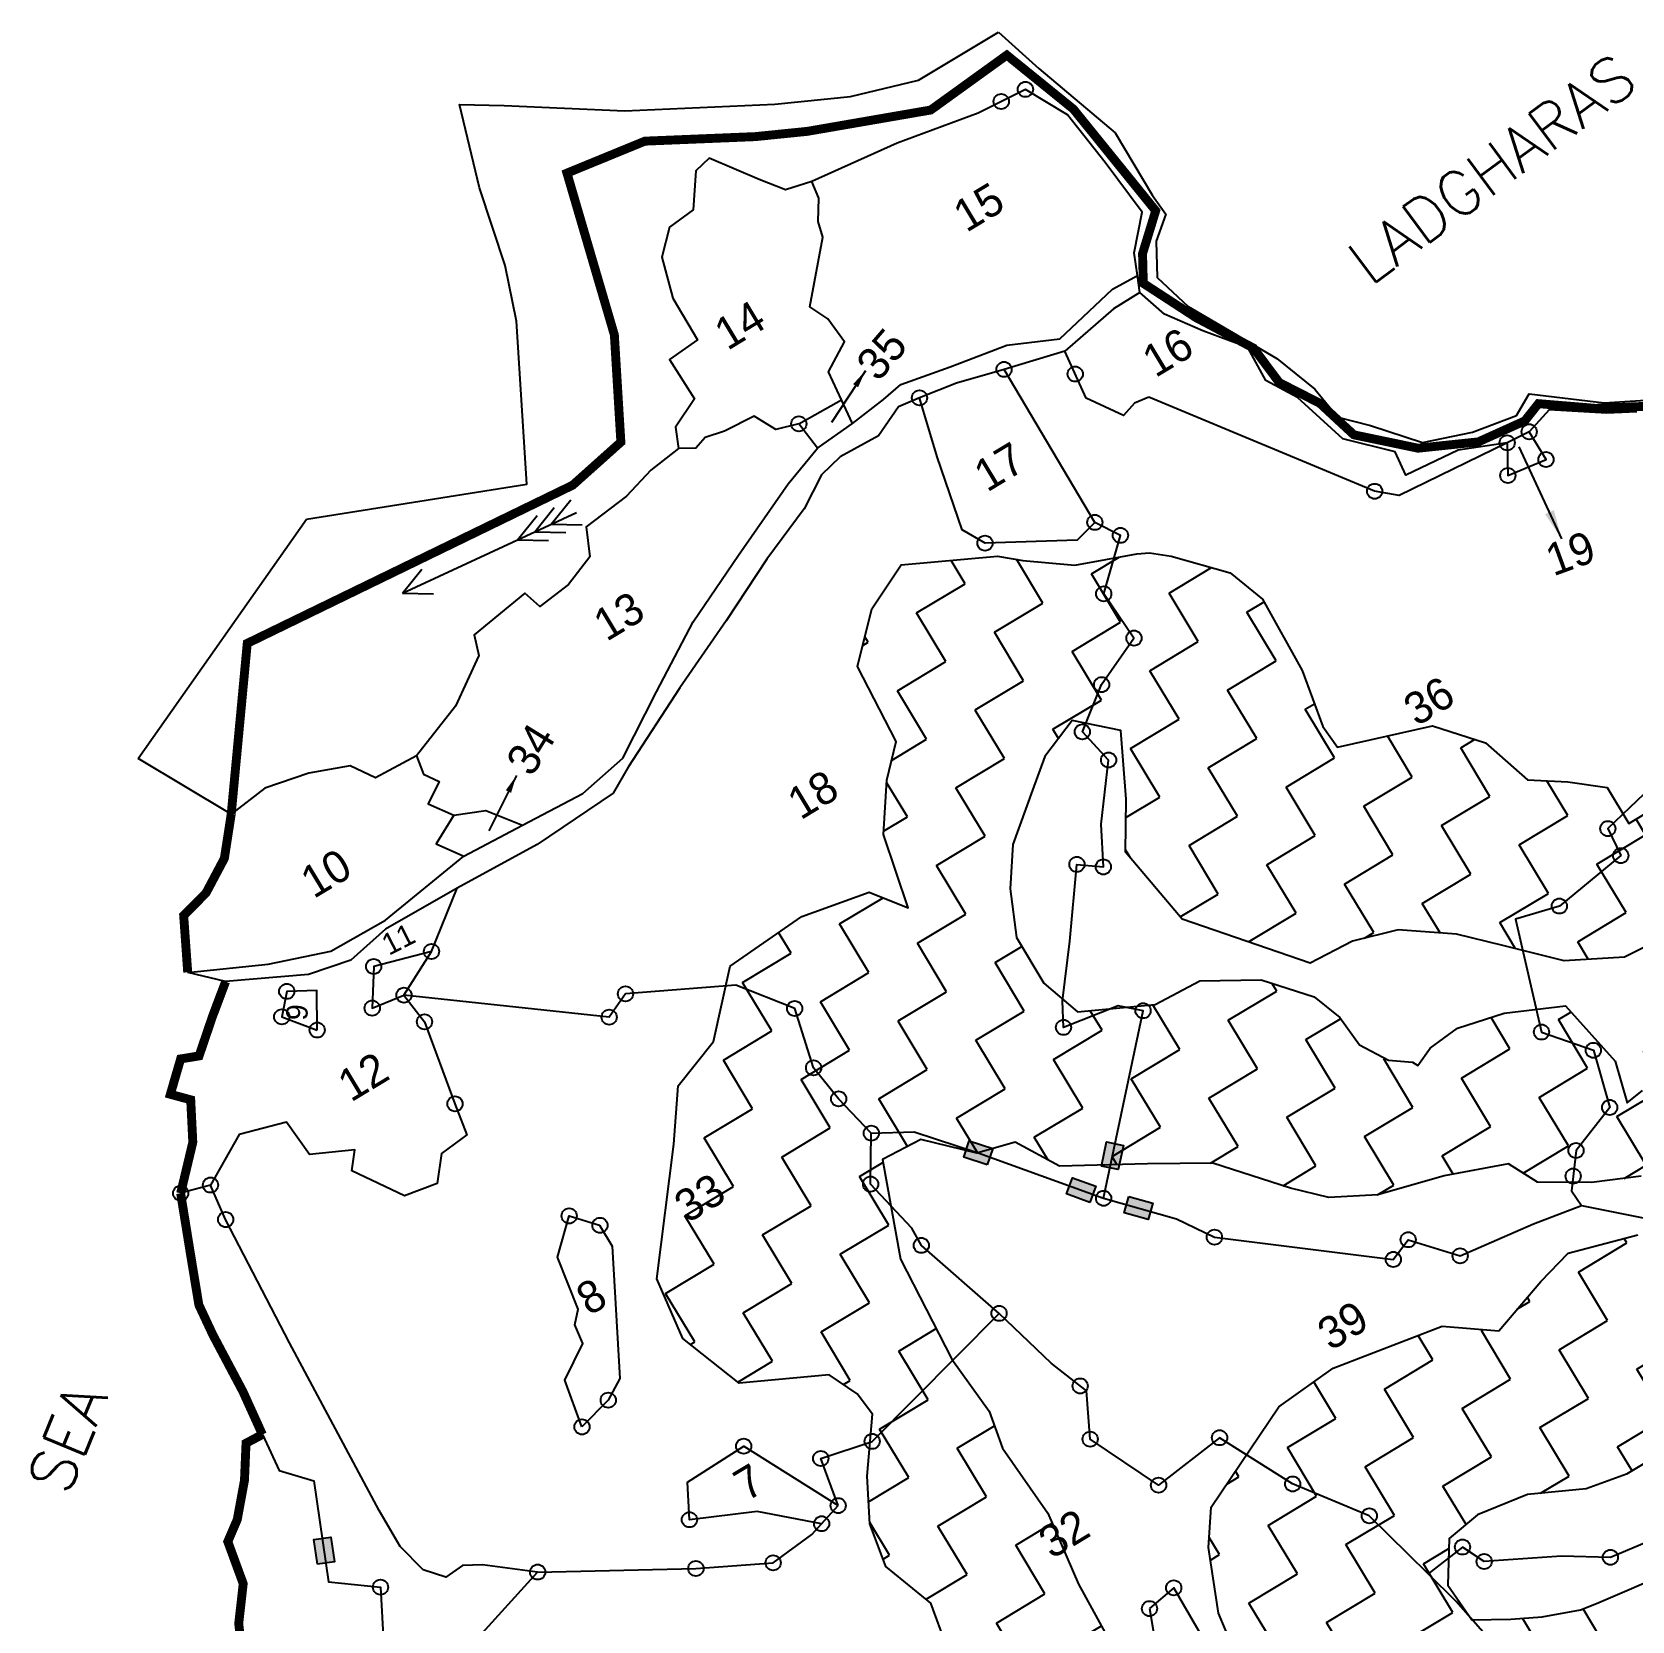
# Model space of a CAD drawing. Header units: metres. Extents: x 302106 to 303882, y 1957822 to 1960135.
# Drawn here: x 302132 to 303021, y 1959252 to 1960135 of the extents above; entities that cross this region are included whole.
import ezdxf

# ---------------------------------------------------------------- set-up
doc = ezdxf.new("R2010")
doc.units = ezdxf.units.M
doc.linetypes.add('DASHDOT', pattern=[1, 0.5, -0.25, 0, -0.25])
for name, color, linetype in [('OFF', 1, 'Continuous'), ('POLY_HATCH', 12, 'Continuous'), ('POLY_PARCEL', 6, 'Continuous'), ('POLY_WATER', 4, 'Continuous'), ('SYM_ARROW', 1, 'Continuous'), ('SYM_STONE', 1, 'Continuous'), ('TEXT_MAPOUT', 7, 'Continuous'), ('TEXT_PARCEL', 7, 'Continuous'), ('V_BOUND_LINE', 7, 'Continuous'), ('V_BOUND_STREAM_LINE', 7, 'DASHDOT')]:
    doc.layers.add(name, color=color, linetype=linetype)
doc.styles.get("Standard").update_dxf_attribs({"font": 'simplex.shx'})
doc.styles.add('TEXT_MAP', font='')
doc.styles.get('TEXT_MAP').set_extended_font_data('Kruti Dev 050')
doc.dimstyles.get("Standard").update_dxf_attribs({"dimtxt": 0.18, "dimasz": 0.18, "dimexe": 0.18, "dimexo": 0.0625, "dimgap": 0.09, "dimtad": 0, "dimtih": 1, "dimtoh": 1, "dimdec": 4, "dimzin": 0, "dimdsep": 46, "dimtxsty": 'Standard', "dimcen": 0.09, "dimadec": 0, "dimazin": 0, "dimtfac": 1, "dimtdec": 4, "dimtofl": 0, "dimtmove": 0, "dimatfit": 3, "dimfxl": 1, "dimtolj": 1, "dimtzin": 0, "dimarcsym": 0})

# ---------------------------------------------------------------- blocks, each defined once
blk = doc.blocks.new('RIVERARROW')
for points in [[(0, 0), (3.52, 1.73)], [(0, 0), (24.26, 0)], [(0, 0), (3.52, -1.73)], [(16.05, 0), (19.57, 1.73)], [(16.05, 0), (19.57, -1.73)], [(18.43, 0), (21.95, 1.73)], [(18.43, 0), (21.95, -1.73)], [(20.74, 0), (24.26, 1.73)], [(20.74, 0), (24.26, -1.73)]]:
    blk.add_lwpolyline(points)
blk = doc.blocks.new('STONE')
blk.add_circle((0, 0), 0.851)
blk = doc.blocks.new('STONESQUAREFILLED')
blk.add_hatch(color=256).paths.add_polyline_path([(0.696, -0.481), (0.696, 0.481), (-0.696, 0.481), (-0.696, -0.481)])
blk.add_lwpolyline([(-0.696, 0.481), (0.696, 0.481), (0.696, -0.481), (-0.696, -0.481)], close=True)
blk = doc.blocks.new('TEXTARROW')
blk.add_leader([(0.04, -0.01), (8.68, -0.01)], dimstyle='Standard', override={"dimtxt": 2.5, "dimasz": 2.5, "dimexe": 1.25, "dimexo": 0.625, "dimgap": 0.625, "dimtad": 1, "dimtih": 0, "dimtoh": 0, "dimzin": 8, "dimcen": 2.5, "dimtofl": 1})

msp = doc.modelspace()

# ---------------------------------------------------------------- hatches: boundary and pattern name
at = {"layer": 'POLY_HATCH'}
h = msp.add_hatch(dxfattribs=at)
h.set_pattern_fill('ZIGZAG', color=256, scale=9.908863, angle=31.08348, style=0)
h.set_pattern_definition([(31.0835, (302963.232, 1957114.97), (10.7007, 43.1861), [31.46064, -31.46064]), (121.0835, (302990.176, 1957131.212), (-43.1861, 10.7007), [31.46064, -31.46064])])
h.paths.add_polyline_path([(303154.89, 1959329.17), (303143.96, 1959317.12), (303136.22, 1959308.82), (303119.67, 1959297.03), (303099.1, 1959291.9), (303088.41, 1959294.55), (303071.84, 1959291.84), (303062.76, 1959291.82), (303042.73, 1959279.75), (303000.81, 1959261.75), (302991.99, 1959258.25), (302970.62, 1959254.46), (302953.25, 1959253.09), (302931.6, 1959252.77), (302918.2, 1959271.98), (302918.96, 1959297.89), (302934.7, 1959311.02), (302962.48, 1959322.31), (302995.08, 1959325.59), (303017.51, 1959333.66), (303049.55, 1959352.97), (303074.67, 1959353.57), (303101.49, 1959353.36), (303126.84, 1959377.73), (303150.32, 1959399.16), (303165.56, 1959391.98), (303191.18, 1959412.88), (303213.34, 1959424.42), (303240.6, 1959424.49), (303257.17, 1959427.2), (303279.59, 1959444.35), (303296.43, 1959443.59), (303311.66, 1959445.5), (303352.51, 1959468.3), (303381.91, 1959467.84), (303406.5, 1959466.29), (303423.85, 1959476.75), (303445.99, 1959497.38), (303470.59, 1959495.83), (303519.46, 1959514.38), (303543.52, 1959510.7), (303562.24, 1959503.79), (303589.79, 1959491.3), (303629.39, 1959467.88), (303645.68, 1959474.06), (303659.56, 1959484.25), (303689.75, 1959491.53), (303748.23, 1959521.33), (303771.16, 1959549.7), (303779.94, 1959571.37), (303775.64, 1959581.51), (303767.07, 1959592.71), (303748.9, 1959592.67), (303734.21, 1959583.82), (303724.08, 1959570.44), (303721.69, 1959565.35), (303707.26, 1959562.11), (303693.11, 1959555.4), (303691.27, 1959534.29), (303648.44, 1959572.13), (303628.66, 1959574.76), (303617.98, 1959568.32), (303612.09, 1959572.04), (303610.71, 1959598.49), (303587.11, 1959640.66), (303562.2, 1959672.93), (303536.53, 1959679.28), (303510.62, 1959670.94), (303474.58, 1959649.21), (303459.38, 1959629.13), (303445.62, 1959603.12), (303433.6, 1959595.88), (303421.03, 1959604.66), (303406.58, 1959610.51), (303390.53, 1959619.02), (303366.47, 1959622.71), (303347.22, 1959627.47), (303328.77, 1959630.9), (303315.68, 1959628.47), (303292.18, 1959616.12), (303274.3, 1959603.52), (303261.23, 1959592), (303253.49, 1959583.7), (303248.5, 1959558.51), (303230.28, 1959558.8), (303220.14, 1959554.5), (303208.4, 1959543.78), (303199.86, 1959536.81), (303193.73, 1959525.85), (303191.08, 1959515.15), (303185.19, 1959518.88), (303175.03, 1959523.66), (303158.46, 1959520.95), (303149.12, 1959515.32), (303156.3, 1959530.57), (303169.89, 1959553.31), (303160.48, 1959584.02), (303140.94, 1959601.34), (303124.08, 1959611.19), (303098.41, 1959617.54), (303079.98, 1959611.88), (303067.17, 1959605.98), (303055.68, 1959600.87), (303048.48, 1959594.71), (303038.07, 1959584.8), (303027.14, 1959572.75), (303026.38, 1959546.83), (303017.84, 1959539.86), (303011.12, 1959563.09), (302983.54, 1959593.76), (302949.6, 1959589.67), (302923.69, 1959581.33), (302908.48, 1959570.34), (302901.55, 1959560.7), (302898.6, 1959562.56), (302885.24, 1959563.6), (302869.19, 1959572.11), (302858.2, 1959587.32), (302844.01, 1959598.78), (302814.6, 1959608.33), (302780.39, 1959607.71), (302755.56, 1959594.56), (302712.54, 1959590.45), (302693.8, 1959606.44), (302678.52, 1959631.79), (302674.99, 1959658.77), (302676.55, 1959683.35), (302687.45, 1959713.57), (302694.37, 1959732.29), (302709.56, 1959752.37), (302736.57, 1959746.82), (302739.58, 1959708.62), (302739.1, 1959679.22), (302770.7, 1959641.89), (302841.84, 1959617.47), (302865.34, 1959629.82), (302890.72, 1959636.02), (302923.06, 1959633.69), (302948.73, 1959627.34), (302982.95, 1959618.87), (303016.36, 1959620.82), (303050, 1959637.46), (303070.56, 1959651.67), (303095.97, 1959639.71), (303153.16, 1959641.45), (303205.82, 1959638.63), (303279.01, 1959659.11), (303294, 1959646.32), (303359.22, 1959643.8), (303418.07, 1959615.61), (303436.75, 1959626.88), (303459.7, 1959646.17), (303493.04, 1959684.46), (303532.26, 1959719.02), (303473.33, 1959792.62), (303443.66, 1959796.56), (303410.28, 1959776.44), (303393.7, 1959782.82), (303360.02, 1959784.34), (303324.5, 1959773.84), (303297.8, 1959757.75), (303278.53, 1959771.59), (303250.19, 1959776.34), (303214.15, 1959754.61), (303177.52, 1959767.08), (303143.6, 1959753.91), (303124.12, 1959734.9), (303116.13, 1959720.98), (303100.1, 1959720.41), (303092.6, 1959726.81), (303070.7, 1959720.88), (303042.92, 1959709.59), (303018.89, 1959695.11), (303006.83, 1959715.12), (302984.91, 1959718.27), (302962.46, 1959719.29), (302939.17, 1959739.81), (302909.75, 1959749.36), (302856.85, 1959737.48), (302848.83, 1959748.92), (302837.28, 1959780.15), (302815.29, 1959819.64), (302797.36, 1959834.3), (302764.47, 1959843.57), (302752.44, 1959845.42), (302745.49, 1959844.86), (302711.02, 1959838.64), (302682.16, 1959841.24), (302667.99, 1959843.62), (302614.54, 1959838.68), (302598.28, 1959814.33), (302590.33, 1959782.25), (302611.78, 1959740.61), (302606.48, 1959719.23), (302604.66, 1959689.03), (302618.37, 1959648.18), (302596.7, 1959656.95), (302559.31, 1959643.5), (302519.54, 1959615.89), (302510.26, 1959573.92), (302490.53, 1959549.29), (302488.19, 1959516.95), (302478.7, 1959442.12), (302493.2, 1959409.02), (302524.51, 1959384.24), (302574.48, 1959388.9), (302590, 1959378.25), (302598.58, 1959367.05), (302595.7, 1959332.57), (302597.08, 1959306.12), (302605.95, 1959282.36), (302630.91, 1959262.1), (302639.78, 1959238.34), (302658.07, 1959238.63), (302676.56, 1959207.94), (302695.59, 1959179.4), (302717.05, 1959137.77), (302755.33, 1959104.46), (302797.39, 1959049.78), (302833.52, 1959026.08), (302863.98, 1959029.9), (302892.54, 1959048.93), (302924.27, 1959089.89), (302921.39, 1959055.41), (302917.71, 1959022.27), (302942.83, 1958983.43), (302941.55, 1958955.37), (302962.73, 1958917.21), (302977.76, 1958886.25), (302977.81, 1958858.99), (302999.49, 1958841.14), (303012.35, 1958819.8), (303029.24, 1958791.78), (303043.72, 1958767.77), (303060.85, 1958754.45), (303073.99, 1958729.63), (303091.65, 1958718.45), (303115.71, 1958714.76), (303134.18, 1958702.25), (303149.44, 1958685.99), (303165.75, 1958657.17), (303191.42, 1958650.82), (303225.41, 1958627.65), (303249.81, 1958584.16), (303258.91, 1958575.1), (303274.43, 1958564.44), (303286.75, 1958550.04), (303296.7, 1958521.48), (303329.26, 1958542.93), (303374.95, 1958548.65), (303377.85, 1958574.04), (303377.27, 1958599.15), (303344.6, 1958632.21), (303324.42, 1958644.49), (303322.51, 1958668.8), (303306.7, 1958692.01), (303281.27, 1958713.06), (303255.87, 1958715.94), (303211.52, 1958711.03), (303193.36, 1958701.9), (303174.09, 1958715.75), (303152.94, 1958735.74), (303110.45, 1958733.77), (303101.33, 1958751.92), (303082.03, 1958783.94), (303076.38, 1958802.36), (303038.89, 1958843.42), (303024.65, 1958882.13), (303073.25, 1958904.15), (303071.87, 1958930.6), (303057.66, 1958951.14), (303045.33, 1958974.63), (303047.98, 1958985.32), (303044.73, 1959008.83), (303038.81, 1959030.72), (303013.38, 1959051.77), (302978.93, 1959036.46), (302982.39, 1959045.82), (302965.21, 1959086.39), (302959.56, 1959104.82), (302982.03, 1959094.72), (303033.04, 1959112.74), (303023.92, 1959130.88), (303002.79, 1959141.79), (303036.16, 1959161.91), (303045.26, 1959152.84), (303063.75, 1959131.25), (303094.21, 1959135.06), (303124.65, 1959147.95), (303153.71, 1959187.3), (303165.5, 1959170.76), (303182.36, 1959160.91), (303204.28, 1959157.76), (303221.9, 1959164.75), (303228.06, 1959157.55), (303202.2, 1959121.95), (303215.33, 1959106.22), (303233.52, 1959097.17), (303250.36, 1959096.41), (303260.83, 1959069.98), (303237.9, 1959041.61), (303239.28, 1959015.16), (303254.02, 1958996.76), (303268.75, 1958978.35), (303286.41, 1958967.17), (303306.18, 1958973.63), (303318.74, 1958973.93), (303323.05, 1958954.7), (303335.92, 1958933.35), (303355.97, 1958927.26), (303368.28, 1958921.94), (303365.91, 1958898.69), (303370.5, 1958875.99), (303378.56, 1958853.56), (303392.78, 1958823.94), (303412.58, 1958812.23), (303432.63, 1958806.13), (303459.35, 1958813.14), (303502.61, 1958831.94), (303531.43, 1958856.59), (303512.01, 1958952.2), (303487.86, 1959001.31), (303464.9, 1958991.1), (303448.61, 1958984.92), (303435.24, 1958985.96), (303415.99, 1958990.72), (303383.58, 1959029.39), (303366.71, 1959048.32), (303349.85, 1959058.17), (303325.5, 1959074.41), (303311.3, 1959094.95), (303275.41, 1959133.34), (303250.24, 1959160), (303226.66, 1959193.08), (303209.28, 1959200.79), (303190.54, 1959216.78), (303163.48, 1959249.58), (303184.62, 1959238.67), (303219.12, 1959226.73), (303258.92, 1959236.17), (303267.97, 1959254.36), (303278.89, 1959275.5), (303271.88, 1959311.29), (303283.14, 1959292.61), (303305.08, 1959280.37), (303344.03, 1959318.4), (303312.31, 1959268.36), (303336.44, 1959228.34), (303349.33, 1959197.91), (303395.05, 1959185.46), (303451.15, 1959201.08), (303468.21, 1959224.1), (303483.37, 1959262.35), (303535.91, 1959323.12), (303552.46, 1959334.92), (303562.64, 1959321.05), (303554.38, 1959310.61), (303515.94, 1959283.8), (303504.76, 1959257.05), (303506.71, 1959214.57), (303501.46, 1959165.93), (303501.25, 1959133.07), (303509.19, 1959032.35), (303540.44, 1959043.92), (303585.26, 1959087.31), (303600.71, 1959112.99), (303596.35, 1959159.47), (303588.27, 1959190.98), (303567.11, 1959220.06), (303589.8, 1959233.74), (303620.52, 1959243.16), (303631.18, 1959258.68), (303650.59, 1959314.04), (303712.35, 1959381.42), (303736.36, 1959404.99), (303721.66, 1959405.22), (303704.56, 1959400.37), (303682.62, 1959412.61), (303683.91, 1959440.67), (303670.78, 1959456.4), (303645.95, 1959443.25), (303629.93, 1959433.6), (303610.19, 1959418.05), (303592.82, 1959416.68), (303568.48, 1959423.84), (303548.17, 1959424.32), (303529.46, 1959422.14), (303518.51, 1959419.18), (303503.02, 1959411.66), (303472.05, 1959396.62), (303456.82, 1959394.72), (303443.18, 1959399.23), (303422.06, 1959401.05), (303414.05, 1959396.22), (303401.25, 1959381.23), (303390.04, 1959372.65), (303369.46, 1959376.61), (303351.81, 1959378.71), (303308.55, 1959359.9), (303274.82, 1959368.73), (303252.66, 1959357.19), (303220.35, 1959341.35), (303203.24, 1959345.58), (303187.99, 1959352.76), (303159.43, 1959333.73)])
h.paths.add_polyline_path([(303122.4, 1959484.53), (303096.57, 1959497.13), (303071, 1959498.28), (303060.31, 1959488.52), (303023.83, 1959466.53), (302985.14, 1959456.46), (302969.84, 1959440.61), (302946.52, 1959413.3), (302915.11, 1959415.9), (302854.53, 1959392.64), (302824.38, 1959371.15), (302786.75, 1959315.33), (302785.33, 1959292.93), (302790.76, 1959256.44), (302810.32, 1959210.24), (302833.96, 1959193.01), (302855.41, 1959179.43), (302883.42, 1959171.47), (302918.48, 1959171.06), (302864.48, 1959145.14), (302813.59, 1959152.56), (302798, 1959156.42), (302771.92, 1959172.18), (302745.8, 1959212.77), (302713.07, 1959272.56), (302695.95, 1959311.95), (302670.81, 1959348.16), (302663.47, 1959368.58), (302642.72, 1959397.5), (302614.14, 1959453.16), (302604.05, 1959508.39), (302625.46, 1959519.64), (302656.63, 1959511.92), (302677.8, 1959518.05), (302702.41, 1959504.72), (302751.34, 1959506.06), (302787.62, 1959506.38), (302830.73, 1959492.61), (302852.17, 1959487.31), (302879.43, 1959488.83), (302916.17, 1959499.38), (302951.94, 1959506.04), (302968.03, 1959495.85), (302997.97, 1959495.68), (303025.72, 1959499.15), (303060.26, 1959513.35), (303088.74, 1959515.6), (303116.77, 1959499.36)], flags=16)

# ---------------------------------------------------------------- linework, layer by layer
at = {"layer": 'OFF', "ltscale": 10}
for points in [[(302190.55, 1959731.14), (302284.15, 1959864.16)], [(302239.14, 1959607.24), (302218.1, 1959612.42)]]:
    msp.add_lwpolyline(points, dxfattribs=at)
at = {"layer": 'POLY_HATCH'}
for points in [[(302639.78, 1959238.34), (302630.91, 1959262.1), (302605.95, 1959282.36), (302597.08, 1959306.12), (302595.7, 1959332.57), (302598.58, 1959367.05), (302590, 1959378.25), (302574.48, 1959388.9), (302524.51, 1959384.24), (302493.2, 1959409.02), (302478.7, 1959442.12), (302488.19, 1959516.95), (302490.53, 1959549.29), (302510.26, 1959573.92), (302519.54, 1959615.89), (302559.31, 1959643.5), (302596.7, 1959656.95), (302618.37, 1959648.18), (302604.66, 1959689.03), (302606.48, 1959719.23), (302611.78, 1959740.61), (302590.33, 1959782.25), (302598.28, 1959814.33), (302614.54, 1959838.68), (302667.99, 1959843.62), (302682.16, 1959841.24), (302711.02, 1959838.64), (302745.49, 1959844.86), (302752.44, 1959845.42), (302764.47, 1959843.57), (302797.36, 1959834.3), (302815.29, 1959819.64), (302837.28, 1959780.15), (302848.83, 1959748.92), (302856.85, 1959737.48), (302909.75, 1959749.36), (302939.17, 1959739.81), (302962.46, 1959719.29), (302984.91, 1959718.27), (303006.83, 1959715.12), (303018.89, 1959695.11), (303042.92, 1959709.59)], [(303050, 1959637.46), (303016.36, 1959620.82), (302982.95, 1959618.87), (302948.73, 1959627.34), (302923.06, 1959633.69), (302890.72, 1959636.02), (302865.34, 1959629.82), (302841.84, 1959617.47), (302770.7, 1959641.89), (302739.1, 1959679.22), (302739.58, 1959708.62), (302736.57, 1959746.82), (302709.56, 1959752.37), (302694.37, 1959732.29), (302687.45, 1959713.57), (302676.55, 1959683.35), (302674.99, 1959658.77), (302678.52, 1959631.79), (302693.8, 1959606.44), (302712.54, 1959590.45), (302755.56, 1959594.56), (302780.39, 1959607.71), (302814.6, 1959608.33), (302844.01, 1959598.78), (302858.2, 1959587.32), (302869.19, 1959572.11), (302885.24, 1959563.6), (302898.6, 1959562.56), (302901.55, 1959560.7), (302908.48, 1959570.34), (302923.69, 1959581.33), (302949.6, 1959589.67), (302983.54, 1959593.76), (303011.12, 1959563.09), (303017.84, 1959539.86), (303026.38, 1959546.83)], [(303025.72, 1959499.15), (302997.97, 1959495.68), (302968.03, 1959495.85), (302951.94, 1959506.04), (302916.17, 1959499.38), (302879.43, 1959488.83), (302852.17, 1959487.31), (302830.73, 1959492.61), (302787.62, 1959506.38), (302751.34, 1959506.06), (302702.41, 1959504.72), (302677.8, 1959518.05), (302656.63, 1959511.92), (302625.46, 1959519.64), (302604.05, 1959508.39), (302614.14, 1959453.16), (302642.72, 1959397.5), (302663.47, 1959368.58), (302670.81, 1959348.16), (302695.95, 1959311.95), (302713.07, 1959272.56), (302745.8, 1959212.77)], [(302810.32, 1959210.24), (302790.76, 1959256.44), (302785.33, 1959292.93), (302786.75, 1959315.33), (302824.38, 1959371.15), (302854.53, 1959392.64), (302915.11, 1959415.9), (302946.52, 1959413.3), (302969.84, 1959440.61), (302985.14, 1959456.46), (303023.83, 1959466.53)], [(303049.55, 1959352.97), (303017.51, 1959333.66), (302995.08, 1959325.59), (302962.48, 1959322.31), (302934.7, 1959311.02), (302918.96, 1959297.89), (302918.2, 1959271.98), (302931.6, 1959252.77), (302953.25, 1959253.09), (302970.62, 1959254.46), (302991.99, 1959258.25), (303000.81, 1959261.75), (303042.73, 1959279.75)]]:
    msp.add_lwpolyline(points, dxfattribs=at)
at = {"layer": 'POLY_PARCEL'}
for points in [[(302581.38, 1959930.48), (302574.2, 1959945.92), (302583.03, 1959962.55), (302573.77, 1959975.42), (302563.68, 1959982.15), (302570.92, 1960020.8), (302568.36, 1960029.43), (302568.78, 1960042.49), (302564.92, 1960051.71)], [(302752.16, 1959931.86), (302744.21, 1959928.57), (302738.07, 1959921.71), (302717.28, 1959931.29), (302705.52, 1959957.36)], [(302722.1, 1959862.34), (302671.66, 1959947.33)], [(302557.64, 1959917.1), (302581.38, 1959930.48)], [(302587.53, 1959917.24), (302581.38, 1959930.48)], [(302722.1, 1959862.34), (302712.26, 1959852.46), (302661.09, 1959850.82), (302648.37, 1959858.16), (302634.55, 1959898.78), (302624.69, 1959931.52)], [(302951.22, 1959906.56), (302891.19, 1959877.23), (302877.58, 1959879.63), (302752.16, 1959931.86)], [(302557.64, 1959917.1), (302544.86, 1959913.92), (302532.83, 1959921.36), (302516.4, 1959912.96), (302505.56, 1959909.43), (302500.36, 1959903.66), (302490.83, 1959903.3)], [(302568.03, 1959903.62), (302557.64, 1959917.1)], [(302951.22, 1959906.56), (302951.59, 1959888.39), (302972.78, 1959897.24), (302963.44, 1959912.68)], [(302726.99, 1959486.93), (302731.88, 1959510.56), (302748.91, 1959591.1), (302735.04, 1959593.79), (302704.72, 1959581.83), (302704.17, 1959596.5), (302708.23, 1959629.74), (302712.16, 1959672.38), (302726.84, 1959670.96), (302725.58, 1959694.68), (302729.76, 1959730.36), (302715.17, 1959746.04), (302725.86, 1959772.22), (302743.85, 1959798.08), (302727.04, 1959822.68), (302736.33, 1959855.13), (302722.1, 1959862.34)], [(303060.66, 1959749.81), (303046.39, 1959749.39), (303043.32, 1959726.71), (303007.13, 1959692.25), (303014.32, 1959677.24), (302980.2, 1959649.23), (302955.89, 1959642.01), (302970.27, 1959579.26), (302999.09, 1959569.11), (303008.17, 1959537.38), (302989.46, 1959513.45), (302986.93, 1959491.1), (302992.52, 1959482.83)], [(302345.14, 1959732.59), (302349.11, 1959722.5), (302357.8, 1959718.41), (302351.61, 1959705.96), (302365.97, 1959699.69)], [(302365.97, 1959699.69), (302356.22, 1959683.86), (302371.59, 1959676.95)], [(302365.97, 1959699.69), (302383.7, 1959702.29), (302404.2, 1959694.12)], [(302353.55, 1959624.01), (302367.78, 1959659.25)], [(302353.55, 1959624.01), (302321.43, 1959615.67), (302320.63, 1959592.56), (302338.25, 1959599.71)], [(302338.25, 1959599.71), (302353.55, 1959624.01)], [(302338.25, 1959599.71), (302349.66, 1959584.96), (302366.59, 1959539.35), (302373.16, 1959522.19), (302359.1, 1959511.71), (302356.73, 1959495.19), (302338.52, 1959488.24), (302309.2, 1959502.24), (302310.99, 1959513.88), (302285.68, 1959511.2), (302273.05, 1959529.23), (302246.72, 1959522.4), (302230.75, 1959494.29)], [(302290.05, 1959580.35), (302289.85, 1959602.29), (302273.13, 1959601.84), (302270.33, 1959587.7), (302290.05, 1959580.35)], [(302597.91, 1959523.1), (302579.77, 1959542.16), (302565.85, 1959559.41), (302555.34, 1959592.3), (302522.62, 1959605.26), (302461.33, 1959600.49), (302452.3, 1959587.5), (302338.25, 1959599.71)], [(302668.9, 1959422.99), (302625.71, 1959460.75), (302620.38, 1959470.3), (302597.52, 1959494.8), (302597.91, 1959523.1)], [(302597.91, 1959523.1), (302621.72, 1959523.85), (302657.31, 1959512.13), (302726.99, 1959486.93)], [(302230.75, 1959494.29), (302214.18, 1959489.69)], [(302412.53, 1959279.31), (302381.81, 1959283.27), (302370.78, 1959282.91), (302361.6, 1959276.48), (302348.85, 1959280.48), (302336.07, 1959293.46), (302324.48, 1959313.44), (302274.64, 1959406.57), (302239.17, 1959475.09), (302230.75, 1959494.29)], [(302726.99, 1959486.93), (302767.45, 1959475.59), (302788.53, 1959465.33), (302887.94, 1959452.95), (302896.23, 1959463.91), (302925.06, 1959454.92), (302965.85, 1959472.7), (302992.52, 1959482.83)], [(302992.52, 1959482.83), (303102.82, 1959460.85), (303150.2, 1959428.16), (303185.61, 1959372.95)], [(302437.16, 1959359.93), (302427.54, 1959385.88), (302437.72, 1959406.24), (302433.12, 1959416.6), (302434.95, 1959425.37), (302423.64, 1959454.12), (302430.04, 1959477.13), (302446.85, 1959471.95), (302453.87, 1959460.31), (302458.18, 1959386.84), (302451.77, 1959374.76), (302437.16, 1959359.93)], [(302579.53, 1959316.21), (302569.82, 1959342.41), (302598.39, 1959351.9), (302668.9, 1959422.99)], [(302907.35, 1959278.28), (302874.62, 1959310.52), (302832.02, 1959328.23), (302791.41, 1959353.93), (302757.52, 1959327.54), (302719.53, 1959353.13), (302717.42, 1959379.93), (302697.89, 1959395.38), (302668.9, 1959422.99)], [(302259.59, 1959355.71), (302268.99, 1959335.63), (302288.26, 1959330.06), (302296.36, 1959273.85), (302325.21, 1959270.88), (302327.97, 1959220.36), (302319.44, 1959151.57), (302301.15, 1959153.91), (302305.8, 1959141.44), (302303.53, 1959129.89), (302298.35, 1959121.05), (302294.78, 1959104.25), (302283.04, 1959104.18), (302240.54, 1959120.17)], [(302570.31, 1959306.14), (302534.54, 1959312.85), (302496.86, 1959308.38), (302495.85, 1959329.32), (302527, 1959349.21), (302579.53, 1959316.21)], [(303114.99, 1959331.23), (303082.57, 1959315.09), (303055.08, 1959307.02), (303008.55, 1959287.48), (302981.36, 1959288.1), (302938.42, 1959285.18), (302926.35, 1959293.21), (302907.35, 1959278.28)], [(302570.31, 1959306.14), (302579.53, 1959316.21)], [(302412.53, 1959279.31), (302500.48, 1959281.27), (302543.36, 1959284.46), (302564.85, 1959300.18), (302570.31, 1959306.14)], [(302378.18, 1959241.52), (302412.53, 1959279.31)], [(302968.87, 1959031.32), (302967.37, 1959067), (302938.98, 1959107.73), (302937.45, 1959160.4), (302940.43, 1959243.01), (302922.83, 1959263.03), (302907.35, 1959278.28)], [(302752.45, 1959258.99), (302764.57, 1959188.04), (302777.58, 1959184.82), (302779.36, 1959170.58), (302802.47, 1959180.25), (302790.88, 1959227.71), (302765.93, 1959270.52), (302752.45, 1959258.99)]]:
    msp.add_lwpolyline(points, dxfattribs=at)
at = {"layer": 'POLY_WATER'}
for points in [[(302400.71, 1959974.17), (302394.41, 1960005.1), (302380.17, 1960048.13), (302369.11, 1960094.47), (302393.92, 1960093.89), (302461.06, 1960090.97), (302544.38, 1960094.59), (302586.36, 1960098.89), (302624.11, 1960107.94), (302668.55, 1960134.73)], [(302668.55, 1960134.73), (302691.04, 1960114.48), (302733.36, 1960078.78), (302754.2, 1960043.83), (302761.51, 1960033.61), (302756.19, 1960018.53), (302756.73, 1959998.3), (302773.98, 1959982.2), (302799.02, 1959967.6), (302823.31, 1959953.46), (302844.32, 1959936.43), (302857.14, 1959920.86), (302875.24, 1959916.24), (302904.09, 1959906.68), (302931.91, 1959912.48), (302956.3, 1959921.7), (302963.43, 1959933.77), (303005.1, 1959928.74), (303048.43, 1959931.56)], [(302745.79, 1959999.42), (302743.99, 1960012.13), (302748.43, 1960034.62), (302727.81, 1960062.33), (302706.89, 1960088.81), (302683.54, 1960102.88), (302657.32, 1960089.69), (302612.34, 1960073), (302564.92, 1960051.71)], [(302564.92, 1960051.71), (302550.26, 1960047.04), (302535.58, 1960052.78), (302507.78, 1960064.7), (302500.33, 1960057.6), (302499.02, 1960035.96), (302485.75, 1960026.39), (302481.45, 1960009.73), (302487.66, 1959986.88), (302501.29, 1959963.83), (302485.72, 1959952.88), (302499.67, 1959931.05), (302489.08, 1959915.28), (302490.83, 1959903.3)], [(302587.53, 1959917.24), (302604.65, 1959930.67), (302614.28, 1959938.97), (302641.73, 1959948.67), (302673.3, 1959960.86), (302702.69, 1959964.27), (302731.85, 1959991.8), (302745.79, 1959999.42)], [(302747.13, 1959990.04), (302745.79, 1959999.42)], [(302747.13, 1959990.04), (302732.46, 1959980.97), (302705.52, 1959957.36)], [(302951.22, 1959906.56), (302923.93, 1959902.43), (302894.9, 1959888.55), (302889.01, 1959901.57), (302859.84, 1959908.69), (302834.62, 1959931.76), (302817.09, 1959941.08), (302807.08, 1959959.45), (302782.02, 1959968.75), (302760.9, 1959978.01), (302747.13, 1959990.04)], [(302284.15, 1959864.16), (302406.44, 1959883.52), (302400.71, 1959974.17)], [(302705.52, 1959957.36), (302671.66, 1959947.33)], [(302671.66, 1959947.33), (302645.32, 1959939.64), (302624.69, 1959931.52)], [(302624.69, 1959931.52), (302613.11, 1959926.44), (302601.94, 1959910.38), (302580.61, 1959898.76), (302570.16, 1959888.73), (302560.64, 1959869.93), (302539.89, 1959841.86), (302517.23, 1959807.67), (302491.47, 1959770.37), (302462.88, 1959726.38), (302454.45, 1959711.97), (302412.21, 1959683.4), (302367.78, 1959659.25)], [(303023.22, 1959923.78), (303006.5, 1959923.05), (302974.46, 1959924.94), (302963.44, 1959912.68)], [(302568.03, 1959903.62), (302587.53, 1959917.24)], [(302963.44, 1959912.68), (302951.22, 1959906.56)], [(302490.83, 1959903.3), (302475.33, 1959891.36), (302461.84, 1959876.96), (302439.54, 1959859.87), (302441.44, 1959843.29), (302429.63, 1959827.83), (302413.76, 1959815.66), (302405.36, 1959823.1), (302377.32, 1959799.95), (302379.83, 1959788.43), (302366.81, 1959760.25), (302345.14, 1959732.59)], [(302404.2, 1959694.12), (302437.72, 1959711.84), (302459.85, 1959731.4), (302478.49, 1959768.14), (302498.85, 1959807.17), (302524.16, 1959844.2), (302551.66, 1959883.8), (302568.03, 1959903.62)], [(302345.14, 1959732.59), (302322.45, 1959720.47), (302308.3, 1959727.06), (302285.37, 1959723.14), (302260.98, 1959714.69), (302242.27, 1959700.29)], [(302242.27, 1959700.29), (302190.55, 1959731.14)], [(302371.59, 1959676.95), (302404.2, 1959694.12)], [(302218.1, 1959612.42), (302262.71, 1959616.91), (302297.53, 1959624.22), (302327.99, 1959641.34), (302371.59, 1959676.95)], [(302367.78, 1959659.25), (302327.91, 1959636.31), (302308.7, 1959619.13), (302285.17, 1959611.16), (302239.14, 1959607.24)]]:
    msp.add_lwpolyline(points, dxfattribs=at)
at = {"layer": 'V_BOUND_LINE', "const_width": 4.95}
for points in [[(302218.1, 1959612.42), (302215.85, 1959644.03), (302228.27, 1959656.49), (302238.47, 1959675.71), (302242.27, 1959700.29)], [(302214.18, 1959489.69), (302220.93, 1959518.04), (302219.77, 1959541.61), (302208.46, 1959544.69), (302214.18, 1959564.32), (302224.41, 1959565.99), (302231.71, 1959587.47), (302239.14, 1959607.24)], [(302259.59, 1959355.71), (302248.75, 1959379.61), (302232.09, 1959411.01), (302224.3, 1959427.68), (302219.54, 1959456.54), (302214.18, 1959489.69)], [(302240.54, 1959120.17), (302241.17, 1959137.39), (302250.87, 1959143.88), (302255.81, 1959176), (302249.49, 1959224.64), (302246.45, 1959250.65), (302248.93, 1959272.87), (302240.37, 1959296.21), (302245.63, 1959308.44), (302249.64, 1959330.29), (302250.51, 1959350.88), (302259.59, 1959355.71)]]:
    msp.add_lwpolyline(points, dxfattribs=at)
at = {"layer": 'V_BOUND_STREAM_LINE', "ltscale": 10, "const_width": 4.95}
msp.add_lwpolyline([(302242.27, 1959700.29), (302251.19, 1959795.15), (302432.01, 1959883.02), (302458.77, 1959906.94), (302455.15, 1959966.51), (302428.82, 1960056.35), (302472.11, 1960074.1), (302533.49, 1960076.62), (302562.34, 1960079.54), (302630.91, 1960091.39), (302673.19, 1960121.89), (302710.2, 1960091.9), (302755.92, 1960035.45), (302748.61, 1960011.57), (302749.04, 1959995.14), (302778.35, 1959976.08), (302810.26, 1959959.16), (302824.6, 1959939.98), (302847.1, 1959928.51), (302866.02, 1959910.98), (302901.67, 1959903.55), (302935.18, 1959907.06), (302960.99, 1959918.72), (302968.57, 1959928.3), (303000.21, 1959925.68), (303043.7, 1959927.41)], dxfattribs=at)

# ---------------------------------------------------------------- block references
at = {"layer": 'SYM_ARROW'}
for name, p, xscale, yscale, zscale, rotation in [('TEXTARROW', (302594.76, 1959946.67), 3.963545019173592, 3.963545019173592, 3.963545019173592, 236.7663680935034), ('TEXTARROW', (302981.56, 1959852.96), 6.514466704522539, 6.514466704522539, 6.514466704522539, 114.7398141593312), ('RIVERARROW', (302337.44, 1959822.96), 4.395448115629878, 4.395448115629878, 4.395448115629878, 24.92979603774086), ('TEXTARROW', (302400.82, 1959721.81), 3.963545019173592, 3.963545019173592, 3.963545019173592, 243.5384304265702)]:
    msp.add_blockref(name, p, dxfattribs=dict(at, xscale=xscale, yscale=yscale, zscale=zscale, rotation=rotation))
at = {"layer": 'SYM_STONE'}
for name, p, xscale, yscale, zscale, rotation in [('STONE', (302683.54, 1960102.88), 4.954431273966991, 4.954431273966991, 4.954431273966991, 31.08348026622783), ('STONE', (302670.11, 1960096.13), 4.954431273966991, 4.954431273966991, 4.954431273966991, 31.08348026622783), ('STONE', (302671.66, 1959947.33), 4.954431273966991, 4.954431273966991, 4.954431273966991, 31.08348026622783), ('STONE', (302711.22, 1959944.73), 4.954431273966991, 4.954431273966991, 4.954431273966991, 31.08348026622783), ('STONE', (302624.69, 1959931.52), 4.954431273966991, 4.954431273966991, 4.954431273966991, 31.08348026622783), ('STONE', (302557.64, 1959917.1), 4.954431273966991, 4.954431273966991, 4.954431273966991, 31.08348026622783), ('STONE', (302963.44, 1959912.68), 4.954431273966991, 4.954431273966991, 4.954431273966991, 31.08348026622783), ('STONE', (302951.22, 1959906.56), 4.954431273966991, 4.954431273966991, 4.954431273966991, 31.08348026622783), ('STONE', (302972.78, 1959897.24), 4.954431273966991, 4.954431273966991, 4.954431273966991, 31.08348026622783), ('STONE', (302951.59, 1959888.39), 4.954431273966991, 4.954431273966991, 4.954431273966991, 31.08348026622783), ('STONE', (302877.58, 1959879.63), 4.954431273966991, 4.954431273966991, 4.954431273966991, 31.08348026622783), ('STONE', (302722.1, 1959862.34), 4.954431273966991, 4.954431273966991, 4.954431273966991, 31.08348026622783), ('STONE', (302661.09, 1959850.82), 4.954431273966991, 4.954431273966991, 4.954431273966991, 31.08348026622783), ('STONE', (302736.33, 1959855.13), 4.954431273966991, 4.954431273966991, 4.954431273966991, 31.08348026622783), ('STONE', (302727.04, 1959822.68), 4.954431273966991, 4.954431273966991, 4.954431273966991, 31.08348026622783), ('STONE', (302743.85, 1959798.08), 4.954431273966991, 4.954431273966991, 4.954431273966991, 31.08348026622783), ('STONE', (302725.86, 1959772.22), 4.954431273966991, 4.954431273966991, 4.954431273966991, 31.08348026622783), ('STONE', (302715.17, 1959746.04), 4.954431273966991, 4.954431273966991, 4.954431273966991, 31.08348026622783), ('STONE', (302729.76, 1959730.36), 4.954431273966991, 4.954431273966991, 4.954431273966991, 31.08348026622783), ('STONE', (303007.13, 1959692.25), 4.954431273966991, 4.954431273966991, 4.954431273966991, 31.08348026622783), ('STONE', (302712.16, 1959672.38), 4.954431273966991, 4.954431273966991, 4.954431273966991, 31.08348026622783), ('STONE', (303014.32, 1959677.24), 4.954431273966991, 4.954431273966991, 4.954431273966991, 31.08348026622783), ('STONE', (302726.84, 1959670.96), 4.954431273966991, 4.954431273966991, 4.954431273966991, 31.08348026622783), ('STONE', (302980.2, 1959649.23), 4.954431273966991, 4.954431273966991, 4.954431273966991, 31.08348026622783), ('STONE', (302353.55, 1959624.01), 4.954431273966991, 4.954431273966991, 4.954431273966991, 31.08348026622783), ('STONE', (302321.43, 1959615.67), 4.954431273966991, 4.954431273966991, 4.954431273966991, 31.08348026622783), ('STONE', (302273.13, 1959601.84), 4.954431273966991, 4.954431273966991, 4.954431273966991, 31.08348026622783), ('STONE', (302320.63, 1959592.56), 4.954431273966991, 4.954431273966991, 4.954431273966991, 31.08348026622783), ('STONE', (302338.25, 1959599.71), 4.954431273966991, 4.954431273966991, 4.954431273966991, 31.08348026622783), ('STONE', (302461.33, 1959600.49), 4.954431273966991, 4.954431273966991, 4.954431273966991, 31.08348026622783), ('STONE', (302555.34, 1959592.3), 4.954431273966991, 4.954431273966991, 4.954431273966991, 31.08348026622783), ('STONE', (302270.33, 1959587.7), 4.954431273966991, 4.954431273966991, 4.954431273966991, 31.08348026622783), ('STONE', (302349.66, 1959584.96), 4.954431273966991, 4.954431273966991, 4.954431273966991, 31.08348026622783), ('STONE', (302452.3, 1959587.5), 4.954431273966991, 4.954431273966991, 4.954431273966991, 31.08348026622783), ('STONE', (302748.91, 1959591.1), 4.954431273966991, 4.954431273966991, 4.954431273966991, 31.08348026622783), ('STONE', (302290.05, 1959580.35), 4.954431273966991, 4.954431273966991, 4.954431273966991, 31.08348026622783), ('STONE', (302704.72, 1959581.83), 4.954431273966991, 4.954431273966991, 4.954431273966991, 31.08348026622783), ('STONE', (302970.27, 1959579.26), 4.954431273966991, 4.954431273966991, 4.954431273966991, 31.08348026622783), ('STONE', (302999.09, 1959569.11), 4.954431273966991, 4.954431273966991, 4.954431273966991, 31.08348026622783), ('STONE', (302565.85, 1959559.41), 4.954431273966991, 4.954431273966991, 4.954431273966991, 31.08348026622783), ('STONE', (302366.59, 1959539.35), 4.954431273966991, 4.954431273966991, 4.954431273966991, 31.08348026622783), ('STONE', (302579.77, 1959542.16), 4.954431273966991, 4.954431273966991, 4.954431273966991, 31.08348026622783), ('STONE', (303008.17, 1959537.38), 4.954431273966991, 4.954431273966991, 4.954431273966991, 31.08348026622783), ('STONE', (302597.91, 1959523.1), 4.954431273966991, 4.954431273966991, 4.954431273966991, 31.08348026622783), ('STONESQUAREFILLED', (302657.31, 1959512.13), 9.908862547933982, 9.908862547933982, 9.908862547933982, 161.7676003429489), ('STONESQUAREFILLED', (302731.88, 1959510.56), 9.908862547933982, 9.908862547933982, 9.908862547933982, 78.05876589925981), ('STONE', (302989.46, 1959513.45), 4.954431273966991, 4.954431273966991, 4.954431273966991, 31.08348026622783), ('STONE', (302597.52, 1959494.8), 4.954431273966991, 4.954431273966991, 4.954431273966991, 31.08348026622783), ('STONE', (302987.85, 1959499.24), 4.954431273966991, 4.954431273966991, 4.954431273966991, 31.08348026622783), ('STONE', (302214.18, 1959489.69), 4.954431273966991, 4.954431273966991, 4.954431273966991, 31.08348026622783), ('STONE', (302230.75, 1959494.29), 4.954431273966991, 4.954431273966991, 4.954431273966991, 31.08348026622783), ('STONESQUAREFILLED', (302714.48, 1959491.45), 9.908862547933982, 9.908862547933982, 9.908862547933982, 160.1174943396599), ('STONE', (302726.99, 1959486.93), 4.954431273966991, 4.954431273966991, 4.954431273966991, 31.08348026622783), ('STONE', (302430.04, 1959477.13), 4.954431273966991, 4.954431273966991, 4.954431273966991, 31.08348026622783), ('STONESQUAREFILLED', (302746.37, 1959481.5), 9.908862547933982, 9.908862547933982, 9.908862547933982, 344.3491019724158), ('STONE', (302239.17, 1959475.09), 4.954431273966991, 4.954431273966991, 4.954431273966991, 31.08348026622783), ('STONE', (302447.14, 1959471.9), 4.954431273966991, 4.954431273966991, 4.954431273966991, 31.08348026622783), ('STONE', (302625.71, 1959460.75), 4.954431273966991, 4.954431273966991, 4.954431273966991, 31.08348026622783), ('STONE', (302788.53, 1959465.33), 4.954431273966991, 4.954431273966991, 4.954431273966991, 31.08348026622783), ('STONE', (302896.23, 1959463.91), 4.954431273966991, 4.954431273966991, 4.954431273966991, 31.08348026622783), ('STONE', (302887.94, 1959452.95), 4.954431273966991, 4.954431273966991, 4.954431273966991, 31.08348026622783), ('STONE', (302925.06, 1959454.92), 4.954431273966991, 4.954431273966991, 4.954431273966991, 31.08348026622783), ('STONE', (302668.9, 1959422.99), 4.954431273966991, 4.954431273966991, 4.954431273966991, 31.08348026622783), ('STONE', (302713.96, 1959382.67), 4.954431273966991, 4.954431273966991, 4.954431273966991, 31.08348026622783), ('STONE', (302451.77, 1959374.76), 4.954431273966991, 4.954431273966991, 4.954431273966991, 31.08348026622783), ('STONE', (302437.16, 1959359.93), 4.954431273966991, 4.954431273966991, 4.954431273966991, 31.08348026622783), ('STONE', (302719.53, 1959353.13), 4.954431273966991, 4.954431273966991, 4.954431273966991, 31.08348026622783), ('STONE', (302791.41, 1959353.93), 4.954431273966991, 4.954431273966991, 4.954431273966991, 31.08348026622783), ('STONE', (302527, 1959349.21), 4.954431273966991, 4.954431273966991, 4.954431273966991, 31.08348026622783), ('STONE', (302598.39, 1959351.9), 4.954431273966991, 4.954431273966991, 4.954431273966991, 31.08348026622783), ('STONE', (302569.82, 1959342.41), 4.954431273966991, 4.954431273966991, 4.954431273966991, 31.08348026622783), ('STONE', (302757.52, 1959327.54), 4.954431273966991, 4.954431273966991, 4.954431273966991, 31.08348026622783), ('STONE', (302832.02, 1959328.23), 4.954431273966991, 4.954431273966991, 4.954431273966991, 31.08348026622783), ('STONE', (302496.86, 1959308.38), 4.954431273966991, 4.954431273966991, 4.954431273966991, 31.08348026622783), ('STONE', (302579.53, 1959316.21), 4.954431273966991, 4.954431273966991, 4.954431273966991, 31.08348026622783), ('STONE', (302874.62, 1959310.52), 4.954431273966991, 4.954431273966991, 4.954431273966991, 31.08348026622783), ('STONE', (302570.31, 1959306.14), 4.954431273966991, 4.954431273966991, 4.954431273966991, 31.08348026622783), ('STONESQUAREFILLED', (302293.87, 1959291.15), 9.90886254793398, 9.90886254793398, 9.90886254793398, 98.19359143607922), ('STONE', (302926.35, 1959293.21), 4.954431273966991, 4.954431273966991, 4.954431273966991, 31.08348026622783), ('STONE', (302500.48, 1959281.27), 4.954431273966991, 4.954431273966991, 4.954431273966991, 31.08348026622783), ('STONE', (302543.36, 1959284.46), 4.954431273966991, 4.954431273966991, 4.954431273966991, 31.08348026622783), ('STONE', (302938.42, 1959285.18), 4.954431273966991, 4.954431273966991, 4.954431273966991, 31.08348026622783), ('STONE', (303008.55, 1959287.48), 4.954431273966991, 4.954431273966991, 4.954431273966991, 31.08348026622783), ('STONE', (302412.53, 1959279.31), 4.954431273966991, 4.954431273966991, 4.954431273966991, 31.08348026622783), ('STONE', (302325.21, 1959270.88), 4.954431273966991, 4.954431273966991, 4.954431273966991, 31.08348026622783), ('STONE', (302765.93, 1959270.52), 4.954431273966991, 4.954431273966991, 4.954431273966991, 31.08348026622783), ('STONE', (302752.45, 1959258.99), 4.954431273966991, 4.954431273966991, 4.954431273966991, 31.08348026622783)]:
    msp.add_blockref(name, p, dxfattribs=dict(at, xscale=xscale, yscale=yscale, zscale=zscale, rotation=rotation))

# ---------------------------------------------------------------- texts
at = {"layer": 'TEXT_MAPOUT'}
for s, rotation, p in [('LADGHARAS', 36.49012, (302874.95, 1959993.18)), ('SEA', 67.93822, (302151.46, 1959321.06))]:
    msp.add_text(s, height=24.772, rotation=rotation, dxfattribs=at).set_placement(p)
at = {"layer": 'TEXT_PARCEL', "style": 'TEXT_MAP'}
for s, height, rotation, p in [('15', 17.836, 31.08348, (302650.74, 1960023.04)), ('14', 17.836, 31.08348, (302518, 1959957.5)), ('35', 17.836, 49.50895, (302601.79, 1959939.89)), ('16', 17.836, 31.08348, (302755.76, 1959942.38)), ('17', 17.836, 31.08348, (302662.24, 1959878.79)), ('19', 17.836, 20.10874, (302976.85, 1959832.26)), ('13', 17.836, 31.08348, (302450.81, 1959795.87)), ('36', 17.836, 31.08348, (302900.93, 1959748.74)), ('34', 17.836, 58.32595, (302409.28, 1959720.41)), ('18', 17.836, 31.08348, (302558.6, 1959696.72)), ('10', 17.836, 31.08348, (302288.11, 1959653.02)), ('11', 11.891, 27.09475, (302329.9, 1959621.52)), ('9', 11.89, 86.90912, (302284.49, 1959585.49)), ('12', 17.836, 31.08348, (302308.77, 1959540.01)), ('33', 17.836, 31.08348, (302495.72, 1959472.73)), ('8', 17.84, 31.08348, (302441.2, 1959421.36)), ('39', 17.836, 31.08348, (302853.05, 1959401.88)), ('7', 17.84, 31.08348, (302528.72, 1959318.23)), ('32', 17.836, 31.08348, (302698.15, 1959286.19))]:
    msp.add_text(s, height=height, rotation=rotation, dxfattribs=at).set_placement(p)

doc.saveas('drawing.dxf')
